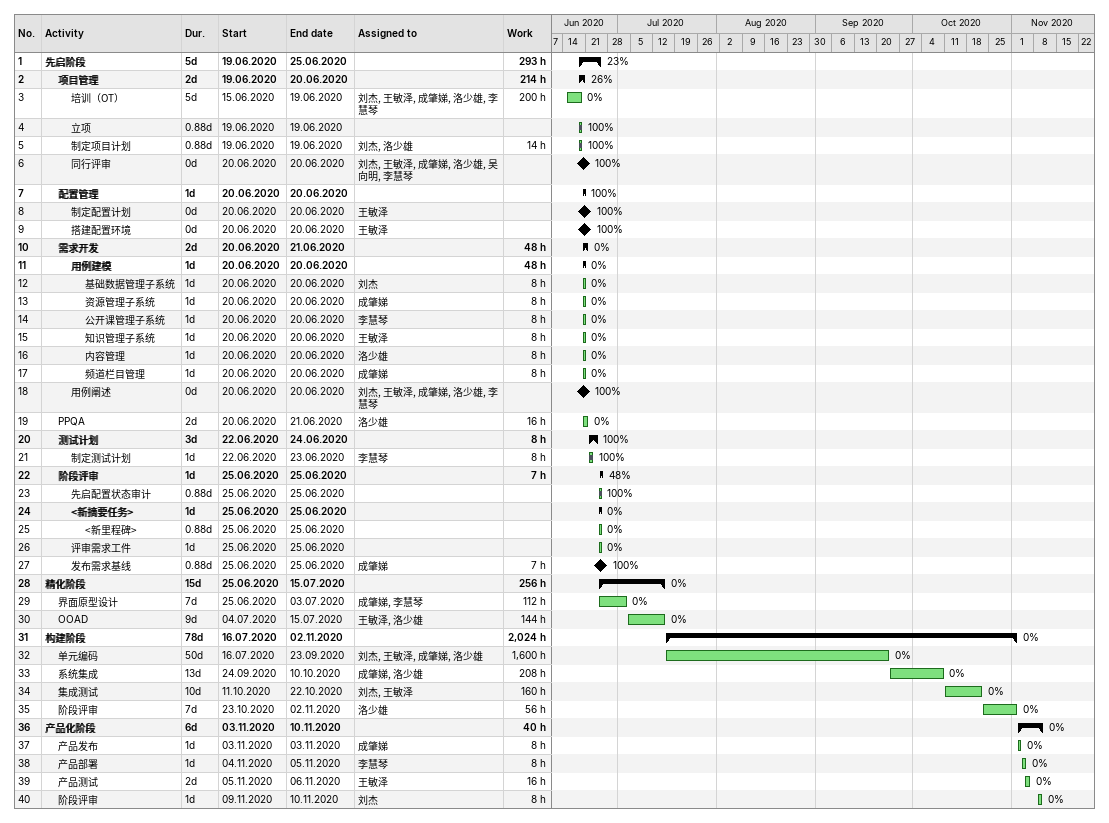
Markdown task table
| ID | Level | Task | Duration | Start | Finish | Resources | % complete | Work (h) |
|---|---|---|---|---|---|---|---|---|
| 1 | 1 | **先启阶段** | 5d | 2020-06-19 | 2020-06-25 |  | 23 | 293 |
| 2 | 2 | **项目管理** | 2d | 2020-06-19 | 2020-06-20 |  | 26 | 214 |
| 3 | 3 | 培训（OT） | 5d | 2020-06-15 | 2020-06-19 | 刘杰, 王敏泽, 成肇娣, 洛少雄, 李慧琴 | 0 | 200 |
| 4 | 3 | 立项 | 0.88d | 2020-06-19 | 2020-06-19 |  | 100 |  |
| 5 | 3 | 制定项目计划 | 0.88d | 2020-06-19 | 2020-06-19 | 刘杰, 洛少雄 | 100 | 14 |
| 6 | 3 | 同行评审 | 0d | 2020-06-20 | 2020-06-20 | 刘杰, 王敏泽, 成肇娣, 洛少雄, 吴向明, 李慧琴 | 100 |  |
| 7 | 2 | **配置管理** | 1d | 2020-06-20 | 2020-06-20 |  | 100 |  |
| 8 | 3 | 制定配置计划 | 0d | 2020-06-20 | 2020-06-20 | 王敏泽 | 100 |  |
| 9 | 3 | 搭建配置环境 | 0d | 2020-06-20 | 2020-06-20 | 王敏泽 | 100 |  |
| 10 | 2 | **需求开发** | 2d | 2020-06-20 | 2020-06-21 |  | 0 | 48 |
| 11 | 3 | **用例建模** | 1d | 2020-06-20 | 2020-06-20 |  | 0 | 48 |
| 12 | 4 | 基础数据管理子系统 | 1d | 2020-06-20 | 2020-06-20 | 刘杰 | 0 | 8 |
| 13 | 4 | 资源管理子系统 | 1d | 2020-06-20 | 2020-06-20 | 成肇娣 | 0 | 8 |
| 14 | 4 | 公开课管理子系统 | 1d | 2020-06-20 | 2020-06-20 | 李慧琴 | 0 | 8 |
| 15 | 4 | 知识管理子系统 | 1d | 2020-06-20 | 2020-06-20 | 王敏泽 | 0 | 8 |
| 16 | 4 | 内容管理 | 1d | 2020-06-20 | 2020-06-20 | 洛少雄 | 0 | 8 |
| 17 | 4 | 频道栏目管理 | 1d | 2020-06-20 | 2020-06-20 | 成肇娣 | 0 | 8 |
| 18 | 3 | 用例阐述 | 0d | 2020-06-20 | 2020-06-20 | 刘杰, 王敏泽, 成肇娣, 洛少雄, 李慧琴 | 100 |  |
| 19 | 2 | PPQA | 2d | 2020-06-20 | 2020-06-21 | 洛少雄 | 0 | 16 |
| 20 | 2 | **测试计划** | 3d | 2020-06-22 | 2020-06-24 |  | 100 | 8 |
| 21 | 3 | 制定测试计划 | 1d | 2020-06-22 | 2020-06-23 | 李慧琴 | 100 | 8 |
| 22 | 2 | **阶段评审** | 1d | 2020-06-25 | 2020-06-25 |  | 48 | 7 |
| 23 | 3 | 先启配置状态审计 | 0.88d | 2020-06-25 | 2020-06-25 |  | 100 |  |
| 24 | 3 | **<新摘要任务>** | 1d | 2020-06-25 | 2020-06-25 |  | 0 |  |
| 25 | 4 | <新里程碑> | 0.88d | 2020-06-25 | 2020-06-25 |  | 0 |  |
| 26 | 3 | 评审需求工件 | 1d | 2020-06-25 | 2020-06-25 |  | 0 |  |
| 27 | 3 | 发布需求基线 | 0.88d | 2020-06-25 | 2020-06-25 | 成肇娣 | 100 | 7 |
| 28 | 1 | **精化阶段** | 15d | 2020-06-25 | 2020-07-15 |  | 0 | 256 |
| 29 | 2 | 界面原型设计 | 7d | 2020-06-25 | 2020-07-03 | 成肇娣, 李慧琴 | 0 | 112 |
| 30 | 2 | OOAD | 9d | 2020-07-04 | 2020-07-15 | 王敏泽, 洛少雄 | 0 | 144 |
| 31 | 1 | **构建阶段** | 78d | 2020-07-16 | 2020-11-02 |  | 0 | 2024 |
| 32 | 2 | 单元编码 | 50d | 2020-07-16 | 2020-09-23 | 刘杰, 王敏泽, 成肇娣, 洛少雄 | 0 | 1600 |
| 33 | 2 | 系统集成 | 13d | 2020-09-24 | 2020-10-10 | 成肇娣, 洛少雄 | 0 | 208 |
| 34 | 2 | 集成测试 | 10d | 2020-10-11 | 2020-10-22 | 刘杰, 王敏泽 | 0 | 160 |
| 35 | 2 | 阶段评审 | 7d | 2020-10-23 | 2020-11-02 | 洛少雄 | 0 | 56 |
| 36 | 1 | **产品化阶段** | 6d | 2020-11-03 | 2020-11-10 |  | 0 | 40 |
| 37 | 2 | 产品发布 | 1d | 2020-11-03 | 2020-11-03 | 成肇娣 | 0 | 8 |
| 38 | 2 | 产品部署 | 1d | 2020-11-04 | 2020-11-05 | 李慧琴 | 0 | 8 |
| 39 | 2 | 产品测试 | 2d | 2020-11-05 | 2020-11-06 | 王敏泽 | 0 | 16 |
| 40 | 2 | 阶段评审 | 1d | 2020-11-09 | 2020-11-10 | 刘杰 | 0 | 8 |
